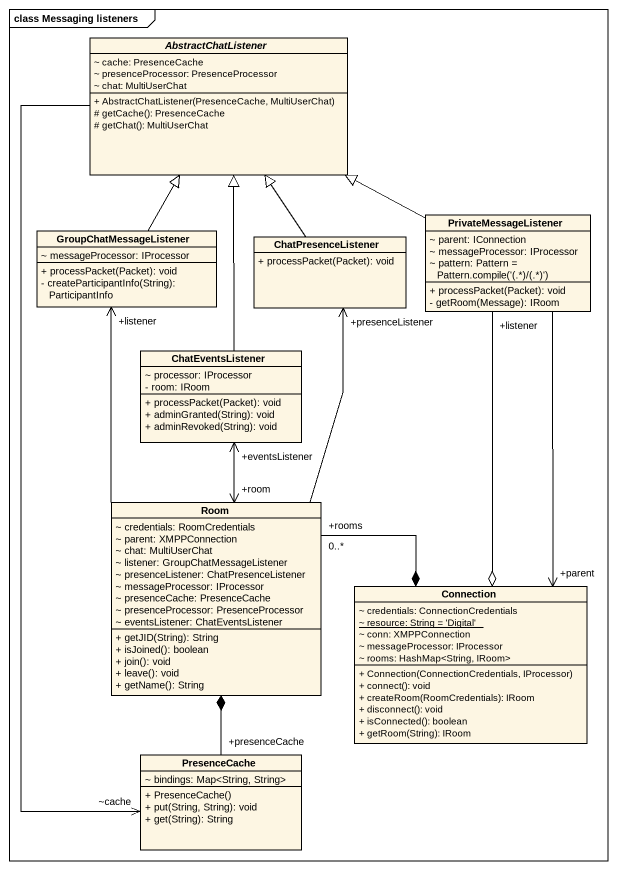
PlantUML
@startuml
mainframe class Messaging listeners
hide circle
hide empty members
skinparam classAttributeIconSize 0
abstract class AbstractChatListener {
  ~ cache: PresenceCache
  ~ presenceProcessor: PresenceProcessor
  ~ chat: MultiUserChat
  + AbstractChatListener(PresenceCache, MultiUserChat)
  # getCache(): PresenceCache
  # getChat(): MultiUserChat
}
class PrivateMessageListener {
  ~ parent: IConnection
  ~ messageProcessor: IProcessor
  {field} ~ pattern: Pattern = Pattern.compile('(.*)/(.*)')
  + processPacket(Packet): void
  - getRoom(Message): IRoom
}
class GroupChatMessageListener {
  ~ messageProcessor: IProcessor
  + processPacket(Packet): void
  - createParticipantInfo(String): ParticipantInfo
}
class ChatPresenceListener {
  + processPacket(Packet): void
}
class ChatEventsListener {
  ~ processor: IProcessor
  - room: IRoom
  + processPacket(Packet): void
  + adminGranted(String): void
  + adminRevoked(String): void
}
class Room {
  ~ credentials: RoomCredentials
  ~ parent: XMPPConnection
  ~ chat: MultiUserChat
  ~ listener: GroupChatMessageListener
  ~ presenceListener: ChatPresenceListener
  ~ messageProcessor: IProcessor
  ~ presenceCache: PresenceCache
  ~ presenceProcessor: PresenceProcessor
  ~ eventsListener: ChatEventsListener
  + getJID(String): String
  + isJoined(): boolean
  + join(): void
  + leave(): void
  + getName(): String
}
class Connection {
  ~ credentials: ConnectionCredentials
  {static} ~ resource: String = 'Digital'
  ~ conn: XMPPConnection
  ~ messageProcessor: IProcessor
  ~ rooms: HashMap<String, IRoom>
  + Connection(ConnectionCredentials, IProcessor)
  + connect(): void
  + createRoom(RoomCredentials): IRoom
  + disconnect(): void
  + isConnected(): boolean
  + getRoom(String): IRoom
}
class PresenceCache {
  ~ bindings: Map<String, String>
  + PresenceCache()
  + put(String, String): void
  + get(String): String
}
AbstractChatListener --> "~cache" PresenceCache
PrivateMessageListener -left-|> AbstractChatListener
PrivateMessageListener "+listener" --o Connection
PrivateMessageListener --> "+parent" Connection
GroupChatMessageListener -up-|> AbstractChatListener
ChatPresenceListener -up-|> AbstractChatListener
ChatEventsListener -up-|> AbstractChatListener
Room -up-> "+listener" GroupChatMessageListener
Room -up-> "+presenceListener" ChatPresenceListener
Room "+room" <-up-> "+eventsListener" ChatEventsListener
Room "+rooms\n0..*" -right-* Connection
PresenceCache "+presenceCache" -up-* Room
@enduml
